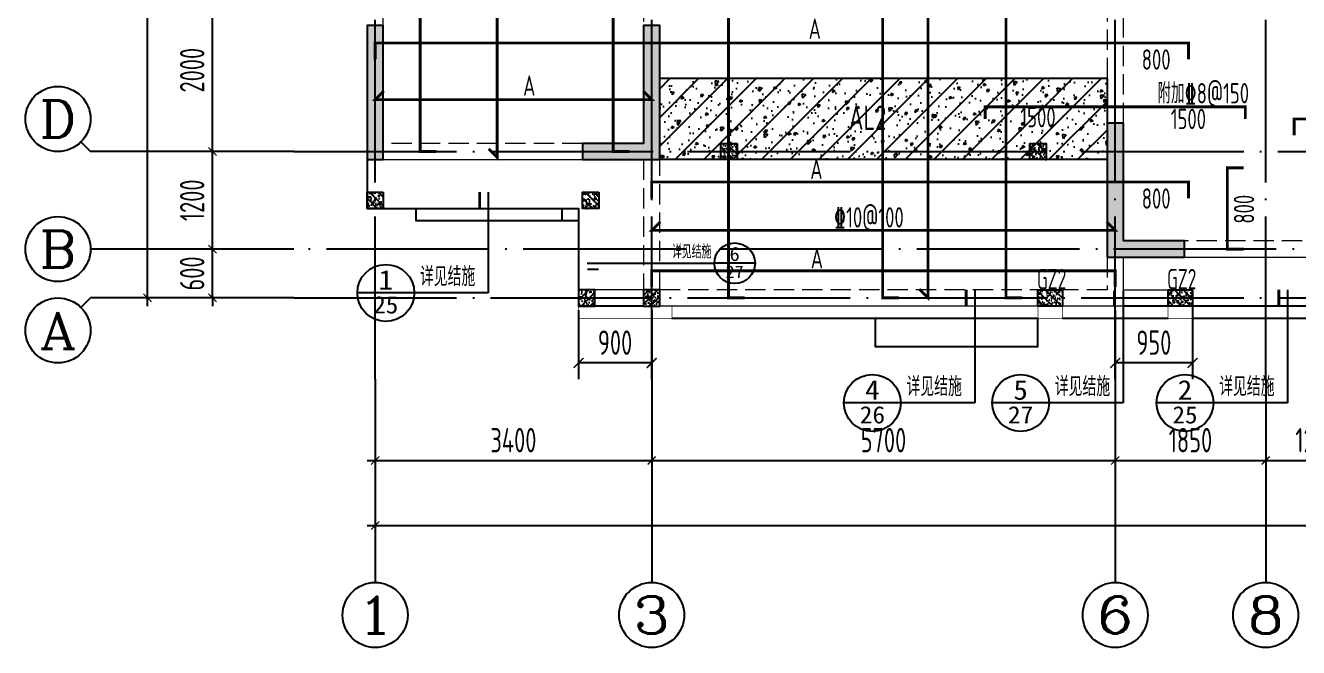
# Model space of a CAD drawing. Extents: x 826826 to 1642106, y -156213 to 399140.
# Drawn here: x 1281461 to 1297115, y 116300 to 123950 of the extents above; entities that cross this region are included whole.
import ezdxf
from ezdxf.enums import TextEntityAlignment as Align

# ---------------------------------------------------------------- set-up
doc = ezdxf.new("R2010")
doc.units = 0
doc.header["$LTSCALE"] = 1000
doc.linetypes.add('DASH', pattern=[0.35, 0.25, -0.1])
doc.linetypes.add('DOTE', pattern=[2.42, 2, -0.2, 0.02, -0.2])
doc.layers.get('0').update_dxf_attribs({"linetype": 'CONTINUOUS'})
doc.layers.get('DEFPOINTS').update_dxf_attribs({"linetype": 'CONTINUOUS'})
for name, color, linetype in [('$RECOVER_210609100354-0', 7, 'CONTINUOUS'), ('A-AXIS', 1, 'CONTINUOUS'), ('A-DOTE', 10, 'DOTE'), ('AXIS_TEXT', 4, 'CONTINUOUS'), ('BEAM', 4, 'DASH'), ('DIM_IDEN', 67, 'CONTINUOUS'), ('PUB_TEXT', 2, 'CONTINUOUS'), ('ROOF', 183, 'CONTINUOUS'), ('S-B板边线', 2, 'CONTINUOUS'), ('S-B板配筋', 6, 'CONTINUOUS'), ('S-B板配筋号', 7, 'CONTINUOUS'), ('S-L主梁线', 4, 'DASH'), ('S-Q墙填充', 252, 'CONTINUOUS'), ('S-Q墙实线', 6, 'CONTINUOUS'), ('S-Q墙标注', 3, 'CONTINUOUS'), ('S-Y一般标注', 3, 'CONTINUOUS'), ('S-构造柱', 212, 'CONTINUOUS'), ('S-构造柱编号', 130, 'CONTINUOUS'), ('TEXT', 2, 'CONTINUOUS'), ('看线', 251, 'CONTINUOUS')]:
    doc.layers.add(name, color=color, linetype=linetype)
doc.layers.add('配箍校核', color=34, linetype='CONTINUOUS', plot=False)
doc.styles.add('_TCH_AXIS', font='COMPLEX', dxfattribs={"bigfont": 'GBCBIG'})
doc.styles.add('_TCH_LABEL', font='simhei.ttf')
doc.styles.add('COMPLEX', font='COMPLEX')
doc.styles.add('TSSD_DIMENSION', font='Tssdeng.shx', dxfattribs={"width": 0.7, "bigfont": 'tssdchn.shx'})
doc.styles.add('TSSD_REIN', font='tssdeng.shx', dxfattribs={"width": 0.7, "height": 300, "bigfont": 'tssdchn.shx'})
doc.styles.add('结构文字', font='zstxt.shx', dxfattribs={"width": 0.7, "bigfont": 'zshz.shx'})
doc.dimstyles.new('STRUCK', dxfattribs={"dimtxt": 400, "dimasz": 121, "dimexe": 200, "dimexo": 150, "dimgap": 115, "dimtad": 1, "dimdec": 0, "dimdsep": 46, "dimtxsty": '结构文字', "dimblk": 'ARCHTICK', "dimcen": 400, "dimclrd": 3, "dimclre": 3, "dimclrt": 7, "dimadec": 0, "dimazin": 0, "dimtfac": 1, "dimtdec": 0, "dimtix": 1, "dimtmove": 2, "dimatfit": 3, "dimldrblk": '_DIMX', "dimfxl": 0, "dimtolj": 1, "dimtzin": 0, "dimarcsym": 0})
doc.dimstyles.new('TSSD_100_100$0', dxfattribs={"dimtxt": 300, "dimasz": 80, "dimexe": 100, "dimexo": 250, "dimgap": 100, "dimtad": 1, "dimdec": 0, "dimzin": 0, "dimdsep": 46, "dimtxsty": 'TSSD_DIMENSION', "dimblk": 'ARCHTICK', "dimcen": 0, "dimdle": 100, "dimclrd": 3, "dimclre": 3, "dimclrt": 7, "dimadec": 0, "dimazin": 0, "dimtfac": 1, "dimtdec": 0, "dimtix": 1, "dimtmove": 2, "dimatfit": 3, "dimldrblk": 'ARCHTICK', "dimfxl": 0, "dimtolj": 1, "dimtzin": 0, "dimarcsym": 0})

# ---------------------------------------------------------------- blocks, each defined once
blk = doc.blocks.new('_ArchTick')
at = {"color": 0, "linetype": 'ByBlock', "const_width": 0.15}
blk.add_lwpolyline([(-0.5, -0.5), (0.5, 0.5)], dxfattribs=at)
blk = doc.blocks.new('*D888')
at = {"layer": 'DEFPOINTS', "color": 0}
for p in [(2300, 4900), (3300, 4900), (3300, 4300)]:
    blk.add_point(p, dxfattribs=at)
at = {"layer": 'S-Y一般标注', "color": 0, "lineweight": -2}
for p, q in [((3050, 4900), (2200, 4900)), ((2300, 4900), (2300, 5000)), ((2300, 4300), (2300, 4900)), ((3050, 4300), (2200, 4300)), ((2300, 4300), (2300, 4200))]:
    blk.add_line(p, q, dxfattribs=at)
at = {"layer": 'S-Y一般标注', "color": 0, "lineweight": -2, "xscale": 100, "yscale": 100, "zscale": 100}
for p, rotation in [((2300, 4900), 270), ((2300, 4300), 90)]:
    blk.add_blockref('_ArchTick', p, dxfattribs=dict(at, rotation=rotation))
at = {"layer": 'S-Y一般标注', "color": 7, "insert": (2050, 4600), "char_height": 300, "attachment_point": 5, "rotation": 90, "style": 'TSSD_DIMENSION'}
blk.add_mtext('\\A1;600', dxfattribs=at)
blk = doc.blocks.new('*D889')
at = {"layer": 'DEFPOINTS', "color": 0}
for p in [(2300, 6100), (3300, 6100), (3300, 4900)]:
    blk.add_point(p, dxfattribs=at)
at = {"layer": 'S-Y一般标注', "color": 0, "lineweight": -2}
for p, q in [((2300, 4800), (2300, 6200)), ((3050, 6100), (2200, 6100)), ((3050, 4900), (2200, 4900))]:
    blk.add_line(p, q, dxfattribs=at)
at = {"layer": 'S-Y一般标注', "color": 0, "lineweight": -2, "xscale": 100, "yscale": 100, "zscale": 100}
for p, rotation in [((2300, 6100), 90), ((2300, 4900), 270)]:
    blk.add_blockref('_ArchTick', p, dxfattribs=dict(at, rotation=rotation))
at = {"layer": 'S-Y一般标注', "color": 7, "insert": (2050, 5500), "char_height": 300, "attachment_point": 5, "rotation": 90, "style": 'TSSD_DIMENSION'}
blk.add_mtext('\\A1;1200', dxfattribs=at)
blk = doc.blocks.new('*D890')
at = {"layer": 'DEFPOINTS', "color": 0}
for p in [(2300, 8100), (3300, 8100), (3300, 6100)]:
    blk.add_point(p, dxfattribs=at)
at = {"layer": 'S-Y一般标注', "color": 0, "lineweight": -2}
for p, q in [((2300, 6000), (2300, 8200)), ((3050, 8100), (2200, 8100)), ((3050, 6100), (2200, 6100))]:
    blk.add_line(p, q, dxfattribs=at)
at = {"layer": 'S-Y一般标注', "color": 0, "lineweight": -2, "xscale": 100, "yscale": 100, "zscale": 100}
for p, rotation in [((2300, 8100), 90), ((2300, 6100), 270)]:
    blk.add_blockref('_ArchTick', p, dxfattribs=dict(at, rotation=rotation))
at = {"layer": 'S-Y一般标注', "color": 7, "insert": (2050, 7100), "char_height": 300, "attachment_point": 5, "rotation": 90, "style": 'TSSD_DIMENSION'}
blk.add_mtext('\\A1;2000', dxfattribs=at)
blk = doc.blocks.new('*D899')
at = {"layer": 'DEFPOINTS', "color": 0}
for p in [(1500, 18800), (3300, 18800), (3300, 4300)]:
    blk.add_point(p, dxfattribs=at)
at = {"layer": 'S-Y一般标注', "color": 0, "lineweight": -2}
for p, q in [((3050, 18800), (1400, 18800)), ((1500, 4200), (1500, 18900)), ((3050, 4300), (1400, 4300))]:
    blk.add_line(p, q, dxfattribs=at)
at = {"layer": 'S-Y一般标注', "color": 0, "lineweight": -2, "xscale": 100, "yscale": 100, "zscale": 100}
for p, rotation in [((1500, 18800), 90), ((1500, 4300), 270)]:
    blk.add_blockref('_ArchTick', p, dxfattribs=dict(at, rotation=rotation))
at = {"layer": 'S-Y一般标注', "color": 7, "insert": (1250, 11550), "char_height": 300, "attachment_point": 5, "rotation": 90, "style": 'TSSD_DIMENSION'}
blk.add_mtext('\\A1;14500', dxfattribs=at)
blk = doc.blocks.new('*D912')
at = {"layer": 'DEFPOINTS', "color": 0}
for p in [(4300.000008, 3300.000008), (7700.000008, 3300.000008), (7700.000008, 2300.000008)]:
    blk.add_point(p, dxfattribs=at)
at = {"layer": 'S-Y一般标注', "color": 0, "lineweight": -2}
for p, q in [((4300.000008, 3050.000008), (4300.000008, 2200.000008)), ((7700.000008, 3050.000008), (7700.000008, 2200.000008)), ((4200.000008, 2300.000008), (7800.000008, 2300.000008))]:
    blk.add_line(p, q, dxfattribs=at)
at = {"layer": 'S-Y一般标注', "color": 0, "lineweight": -2, "xscale": 100, "yscale": 100, "zscale": 100, "rotation": 180}
blk.add_blockref('_ArchTick', (4300.000008, 2300.000008), dxfattribs=at)
at = {"layer": 'S-Y一般标注', "color": 0, "lineweight": -2, "xscale": 100, "yscale": 100, "zscale": 100}
blk.add_blockref('_ArchTick', (7700.000008, 2300.000008), dxfattribs=at)
at = {"layer": 'S-Y一般标注', "color": 7, "insert": (6000.000008, 2550.000008), "char_height": 300, "attachment_point": 5, "style": 'TSSD_DIMENSION'}
blk.add_mtext('\\A1;3400', dxfattribs=at)
blk = doc.blocks.new('*D913')
at = {"layer": 'DEFPOINTS', "color": 0}
for p in [(7700, 3300), (13400, 3300), (13400, 2300)]:
    blk.add_point(p, dxfattribs=at)
at = {"layer": 'S-Y一般标注', "color": 0, "lineweight": -2}
for p, q in [((7700, 3050), (7700, 2200)), ((13400, 3050), (13400, 2200)), ((7600, 2300), (13500, 2300))]:
    blk.add_line(p, q, dxfattribs=at)
at = {"layer": 'S-Y一般标注', "color": 0, "lineweight": -2, "xscale": 100, "yscale": 100, "zscale": 100, "rotation": 180}
blk.add_blockref('_ArchTick', (7700, 2300), dxfattribs=at)
at = {"layer": 'S-Y一般标注', "color": 0, "lineweight": -2, "xscale": 100, "yscale": 100, "zscale": 100}
blk.add_blockref('_ArchTick', (13400, 2300), dxfattribs=at)
at = {"layer": 'S-Y一般标注', "color": 7, "insert": (10550, 2550), "char_height": 300, "attachment_point": 5, "style": 'TSSD_DIMENSION'}
blk.add_mtext('\\A1;5700', dxfattribs=at)
blk = doc.blocks.new('*D914')
at = {"layer": 'DEFPOINTS', "color": 0}
for p in [(15250, 3300), (16500, 3300), (16500, 2300)]:
    blk.add_point(p, dxfattribs=at)
at = {"layer": 'S-Y一般标注', "color": 0, "lineweight": -2}
for p, q in [((15250, 3050), (15250, 2200)), ((16500, 3050), (16500, 2200)), ((15150, 2300), (16600, 2300))]:
    blk.add_line(p, q, dxfattribs=at)
at = {"layer": 'S-Y一般标注', "color": 0, "lineweight": -2, "xscale": 100, "yscale": 100, "zscale": 100, "rotation": 180}
blk.add_blockref('_ArchTick', (15250, 2300), dxfattribs=at)
at = {"layer": 'S-Y一般标注', "color": 0, "lineweight": -2, "xscale": 100, "yscale": 100, "zscale": 100}
blk.add_blockref('_ArchTick', (16500, 2300), dxfattribs=at)
at = {"layer": 'S-Y一般标注', "color": 7, "insert": (15875, 2550), "char_height": 300, "attachment_point": 5, "style": 'TSSD_DIMENSION'}
blk.add_mtext('\\A1;1250', dxfattribs=at)
blk = doc.blocks.new('*D918')
at = {"layer": 'DEFPOINTS', "color": 0}
for p in [(4300.000008, 3300.000008), (53100.000008, 3300.000008), (53100.000008, 1500.000008)]:
    blk.add_point(p, dxfattribs=at)
at = {"layer": 'S-Y一般标注', "color": 0, "lineweight": -2}
for p, q in [((4300.000008, 3050.000008), (4300.000008, 1400.000008)), ((53100.000008, 3050.000008), (53100.000008, 1400.000008)), ((4200.000008, 1500.000008), (53200.000008, 1500.000008))]:
    blk.add_line(p, q, dxfattribs=at)
at = {"layer": 'S-Y一般标注', "color": 0, "lineweight": -2, "xscale": 100, "yscale": 100, "zscale": 100, "rotation": 180}
blk.add_blockref('_ArchTick', (4300.000008, 1500.000008), dxfattribs=at)
at = {"layer": 'S-Y一般标注', "color": 0, "lineweight": -2, "xscale": 100, "yscale": 100, "zscale": 100}
blk.add_blockref('_ArchTick', (53100.000008, 1500.000008), dxfattribs=at)
at = {"layer": 'S-Y一般标注', "color": 7, "insert": (28700.000008, 1750.000008), "char_height": 300, "attachment_point": 5, "style": 'TSSD_DIMENSION'}
blk.add_mtext('\\A1;48800', dxfattribs=at)
blk = doc.blocks.new('_AXISO')
blk.add_circle((0, 0), 0.5)
at = {"layer": 'AXIS_TEXT', "style": 'COMPLEX', "width": 1.041667}
blk.add_attdef('A', text='', height=0.56, dxfattribs=at).set_placement((-0.25, -0.28), (0.25, -0.28), align=Align.FIT)
blk = doc.blocks.new('*D919')
at = {"layer": 'DEFPOINTS', "color": 0}
for p in [(13400, 3300), (15250, 3300), (15250, 2300)]:
    blk.add_point(p, dxfattribs=at)
at = {"layer": 'S-Y一般标注', "color": 0, "lineweight": -2}
for p, q in [((13400, 3050), (13400, 2200)), ((15250, 3050), (15250, 2200)), ((13300, 2300), (15350, 2300))]:
    blk.add_line(p, q, dxfattribs=at)
at = {"layer": 'S-Y一般标注', "color": 0, "lineweight": -2, "xscale": 100, "yscale": 100, "zscale": 100, "rotation": 180}
blk.add_blockref('_ArchTick', (13400, 2300), dxfattribs=at)
at = {"layer": 'S-Y一般标注', "color": 0, "lineweight": -2, "xscale": 100, "yscale": 100, "zscale": 100}
blk.add_blockref('_ArchTick', (15250, 2300), dxfattribs=at)
at = {"layer": 'S-Y一般标注', "color": 7, "insert": (14325, 2550), "char_height": 300, "attachment_point": 5, "style": 'TSSD_DIMENSION'}
blk.add_mtext('\\A1;1850', dxfattribs=at)
blk = doc.blocks.new('20210802.04311300')
at = {"layer": '$RECOVER_210609100354-0', "color": 30, "const_width": 8}
for points in [[(2000, 500), (2000, 350), (3150, 350), (3150, 500)], [(7650, 500), (7650, 350), (7950, 350), (7950, 500)], [(9250, 500), (9250, 350), (9550, 350), (9550, 500)]]:
    blk.add_lwpolyline(points, dxfattribs=at)
at = {"layer": '看线', "color": 202, "ltscale": 0.5}
for points in [[(0, 1700), (0, 1550), (2000, 1550), (2000, 500)], [(0, 1700), (0, 1550), (1800, 1550), (1800, 1700)], [(9550, 500), (9550, 350), (11150, 350), (11150, 500)], [(3150, 350), (7650, 350)], [(5650, 350), (5650, 0), (7650, 0), (7650, 350)], [(7950, 350), (9250, 350)], [(9550, 350), (13850, 350)]]:
    blk.add_lwpolyline(points, dxfattribs=at)
blk = doc.blocks.new('20210805.12180537')
at = {"layer": 'DIM_IDEN'}
for p, q in [((1737, 3405), (1737, 2166)), ((2954, 2530), (3401, 2530)), ((3401, 2530), (4518, 2530)), ((5018, 2530), (4518, 2530)), ((7720, 2205), (7720, 813)), ((9543, 2195), (9543, 813)), ((11564, 2205), (11564, 813)), ((828, 2166), (128, 2166)), ((1737, 2166), (828, 2166)), ((6811, 813), (6111, 813)), ((7720, 813), (6811, 813)), ((8634, 813), (7934, 813)), ((9543, 813), (8634, 813)), ((10655, 813), (9955, 813)), ((11564, 813), (10655, 813))]:
    blk.add_line(p, q, dxfattribs=at)
for points, const_width in [([(1632, 3405), (1632, 3205)], 35), ([(2954, 2455), (3097, 2455)], 25), ([(7615, 2205), (7615, 2005)], 35), ([(9438, 2195), (9438, 1995)], 35), ([(11459, 2205), (11459, 2005)], 35)]:
    blk.add_lwpolyline(points, dxfattribs=dict(at, const_width=const_width))
for centre, radius in [((4768, 2530), 250), ((478, 2166), 350), ((6461, 813), 350), ((8284, 813), 350), ((10305, 813), 350)]:
    blk.add_circle(centre, radius, dxfattribs=at)
at = {"layer": 'PUB_TEXT', "style": '_TCH_AXIS'}
for height, p in [(168.8, (3996, 2589)), (236.3, (898, 2249)), (236.3, (6881, 896)), (236.3, (8704, 896)), (236.3, (10725, 896))]:
    blk.add_text('详见结施', height=height, dxfattribs=at).set_placement(p)
at = {"layer": 'PUB_TEXT', "style": '_TCH_LABEL'}
for s, height, width, p, p2 in [('6', 173, 1.011364, (4705, 2558), (4830, 2558)), ('1', 241, 1.034884, (388, 2205), (568, 2205)), ('27', 151.1, 1.022989, (4656, 2350), (4879, 2350)), ('25', 212.7, 1.00565, (324, 1913), (632, 1913)), ('4', 241, 1.034884, (6371, 852), (6551, 852)), ('5', 241, 1.028902, (8195, 852), (8373, 852)), ('2', 241, 1.022989, (10216, 852), (10394, 852)), ('26', 211.6, 1.022989, (6306, 561), (6617, 561)), ('27', 211.6, 1.022989, (8128, 561), (8440, 561)), ('25', 212.7, 1.00565, (10151, 560), (10459, 560))]:
    blk.add_text(s, height=height, dxfattribs=dict(at, width=width)).set_placement(p, p2, align=Align.FIT)
blk = doc.blocks.new('20210810.05001319')
at = {"layer": 'S-Q墙填充'}
h = blk.add_hatch(color=252, dxfattribs=at)
h.dxf.hatch_style = 1
h.paths.add_polyline_path([(-1468088, -61433), (-1468088, -59783), (-1468288, -59783), (-1468288, -61433)])
h = blk.add_hatch(color=252, dxfattribs=at)
h.dxf.hatch_style = 1
h.paths.add_polyline_path([(-1464688, -59783), (-1464888, -59783), (-1464888, -59783), (-1464888, -61233), (-1465538, -61233), (-1465638, -61233), (-1465638, -61433), (-1465638, -61433), (-1465538, -61433), (-1464688, -61433)])
h = blk.add_hatch(color=252, dxfattribs=at)
h.dxf.hatch_style = 1
h.paths.add_polyline_path([(-1459188, -62633), (-1458238, -62633), (-1458238, -62433), (-1458988, -62433), (-1458988, -60983), (-1459188, -60983)])
at = {"layer": 'S-L主梁线', "linetype": 'DASH', "lineweight": 18}
for p, q in [((-1458988, -60983), (-1458988, -56933)), ((-1468088, -59783), (-1468088, -57033)), ((-1464888, -57033), (-1464888, -59783)), ((-1459188, -57033), (-1459188, -60983)), ((-1465638, -61233), (-1468088, -61233)), ((-1464888, -61433), (-1464888, -63033)), ((-1464688, -63033), (-1464688, -61433)), ((-1456088, -62433), (-1458438, -62433)), ((-1459188, -62633), (-1459188, -63033)), ((-1459188, -63033), (-1464688, -63033))]:
    blk.add_line(p, q, dxfattribs=at)
at = {"layer": 'S-L主梁线', "linetype": 'ByBlock', "lineweight": 18}
for p, q in [((-1468088, -61433), (-1465638, -61433)), ((-1458988, -63033), (-1458988, -62633)), ((-1458438, -62633), (-1455988, -62633)), ((-1465688, -63033), (-1465688, -63233)), ((-1464888, -63033), (-1465688, -63033)), ((-1458988, -63033), (-1458138, -63033)), ((-1458138, -63233), (-1458138, -63033)), ((-1465688, -63233), (-1458138, -63233))]:
    blk.add_line(p, q, dxfattribs=at)
at = {"layer": 'S-Q墙实线'}
for points in [[(-1468088, -61433), (-1468088, -59783), (-1468288, -59783), (-1468288, -61433)], [(-1465638, -61433), (-1464688, -61433), (-1464688, -59783), (-1464888, -59783), (-1464888, -61233), (-1465638, -61233), (-1465638, -61233), (-1465638, -61433)], [(-1459188, -62633), (-1458238, -62633), (-1458238, -62433), (-1458988, -62433), (-1458988, -60983), (-1459188, -60983)]]:
    blk.add_lwpolyline(points, close=True, dxfattribs=at)
blk = doc.blocks.new('20210810.05042432')
at = {"layer": 'S-B板边线'}
for points in [[(-1468288, -61433), (-1468288, -62033), (-1465688, -62033), (-1465688, -63233), (-1464888, -63233)], [(-1458988, -63233), (-1452988, -63233)]]:
    blk.add_lwpolyline(points, dxfattribs=at)
blk = doc.blocks.new('20210730.02141516')
at = {"layer": 'S-构造柱'}
h = blk.add_hatch(dxfattribs=at)
h.set_pattern_fill('ARMORED', color=256, scale=15, angle=-90, style=0)
h.set_pattern_definition([(320, (-154189.41, 3278673.45), (-9.4128202, -107.5890274), [11.25, -123.75]), (265, (-154189.41, 3278673.45), (112.82882, 20.8127), [9, -99]), (10.4514, (-154190.19, 3278664.49), (103.4159313, -86.7764073), [9.5610285, -105.1713168]), (316.1842, (-154159.41, 3278673.45), (-24.827852, -160.0861573), [16.875, -185.625]), (6.6356, (-154161.48, 3278660.11), (146.117681, -140.199406), [14.341543, -157.75695]), (261.1842, (-154159.41, 3278673.45), (146.11779, -140.199292), [13.5, -148.5]), (291, (-154166.91, 3278658.45), (-60.3928336, -89.5360578), [11.25, -123.75]), (236, (-154166.91, 3278658.45), (108.7725068, -36.4972998), [9, -99]), (341.4514, (-154171.94, 3278650.99), (48.3795745, -126.0333943), [9.5610285, -105.1713168]), (307.5, (-154189.41, 3278673.454), (49.93407807, -1.8239783), [0, -97.8, 0, -100.5, 0, -99.375]), (277.5, (-154189.41, 3278673.454), (59.1617568, -39.4604306), [0, -57.3, 0, -95.55, 0, -37.875]), (237.5, (-154189.41, 3278706.904), (-3.38323076, -80.07336543), [0, -37.5, 0, -117, 0, -155.25]), (227.5, (-154189.41, 3278721.904), (15.0157473, -87.4779254), [0, -48.75, 0, -77.7, 0, -110.25]), (315, (-154189.41, 3278673.454), (53.0330086, 53.0330086), [])])
h.paths.add_polyline_path([(200, 200), (200, 0), (0, 0), (0, 200)])
blk.add_lwpolyline([(200, 200), (200, 0), (0, 0), (0, 200)], close=True, dxfattribs=at)
blk = doc.blocks.new('20210809.18224761')
at = {"layer": 'S-构造柱'}
h = blk.add_hatch(dxfattribs=at)
h.set_pattern_fill('ARMORED', color=256, scale=15, angle=-90, style=0)
h.set_pattern_definition([(320, (-154189.41, 3278673.45), (-9.4128202, -107.5890274), [11.25, -123.75]), (265, (-154189.41, 3278673.45), (112.82882, 20.8127), [9, -99]), (10.4514, (-154190.19, 3278664.49), (103.4159313, -86.7764073), [9.5610285, -105.1713168]), (316.1842, (-154159.41, 3278673.45), (-24.827852, -160.0861573), [16.875, -185.625]), (6.6356, (-154161.48, 3278660.11), (146.117681, -140.199406), [14.341543, -157.75695]), (261.1842, (-154159.41, 3278673.45), (146.11779, -140.199292), [13.5, -148.5]), (291, (-154166.91, 3278658.45), (-60.3928336, -89.5360578), [11.25, -123.75]), (236, (-154166.91, 3278658.45), (108.7725068, -36.4972998), [9, -99]), (341.4514, (-154171.94, 3278650.99), (48.3795745, -126.0333943), [9.5610285, -105.1713168]), (307.5, (-154189.41, 3278673.454), (49.93407807, -1.8239783), [0, -97.8, 0, -100.5, 0, -99.375]), (277.5, (-154189.41, 3278673.454), (59.1617568, -39.4604306), [0, -57.3, 0, -95.55, 0, -37.875]), (237.5, (-154189.41, 3278706.904), (-3.38323076, -80.07336543), [0, -37.5, 0, -117, 0, -155.25]), (227.5, (-154189.41, 3278721.904), (15.0157473, -87.4779254), [0, -48.75, 0, -77.7, 0, -110.25]), (315, (-154189.41, 3278673.454), (53.0330086, 53.0330086), [])])
h.paths.add_polyline_path([(300, 200), (300, 0), (0, 0), (0, 200)])
blk.add_lwpolyline([(300, 200), (300, 0), (0, 0), (0, 200)], close=True, dxfattribs=at)
blk = doc.blocks.new('20210809.18235135')
at = {"layer": '配箍校核'}
blk.add_blockref('20210809.18224761', (12, 0), dxfattribs=at)
at = {"layer": 'S-构造柱编号', "color": 2, "linetype": 'ByBlock', "style": 'TSSD_REIN', "width": 0.65}
blk.add_text('GZ2', height=250, dxfattribs=at).set_placement((0, 206, 0))
blk = doc.blocks.new('*D2371')
at = {"layer": 'DEFPOINTS', "color": 0}
for p in [(1288261, 120600), (1289161, 120600), (1288261, 119800)]:
    blk.add_point(p, dxfattribs=at)
at = {"layer": 'S-Q墙标注', "color": 3, "lineweight": -2}
for p, q in [((1288261, 120450), (1288261, 119600)), ((1289161, 120450), (1289161, 119600)), ((1289161, 119800), (1288261, 119800))]:
    blk.add_line(p, q, dxfattribs=at)
at = {"layer": 'S-Q墙标注', "color": 3, "lineweight": -2, "xscale": 121, "yscale": 121, "zscale": 121, "rotation": 180}
blk.add_blockref('_ArchTick', (1288261, 119800), dxfattribs=at)
at = {"layer": 'S-Q墙标注', "color": 3, "lineweight": -2, "xscale": 121, "yscale": 121, "zscale": 121}
blk.add_blockref('_ArchTick', (1289161, 119800), dxfattribs=at)
at = {"layer": 'S-Q墙标注', "color": 7, "insert": (1288711, 120050), "char_height": 300, "attachment_point": 5, "style": 'TSSD_REIN'}
blk.add_mtext('\\A1;900', dxfattribs=at)
blk = doc.blocks.new('_DIMX')
blk.add_line((-150, 0), (150, 0))
at = {"const_width": 50}
blk.add_lwpolyline([(-70, -70), (70, 70)], dxfattribs=at)
blk = doc.blocks.new('*D2372')
at = {"layer": 'DEFPOINTS', "color": 0}
for p in [(1294861, 120600), (1295811, 120600), (1294861, 119800)]:
    blk.add_point(p, dxfattribs=at)
at = {"layer": 'S-Q墙标注', "color": 3, "lineweight": -2}
for p, q in [((1294861, 120450), (1294861, 119600)), ((1295811, 120450), (1295811, 119600)), ((1295811, 119800), (1294861, 119800))]:
    blk.add_line(p, q, dxfattribs=at)
at = {"layer": 'S-Q墙标注', "color": 3, "lineweight": -2, "xscale": 121, "yscale": 121, "zscale": 121, "rotation": 180}
blk.add_blockref('_ArchTick', (1294861, 119800), dxfattribs=at)
at = {"layer": 'S-Q墙标注', "color": 3, "lineweight": -2, "xscale": 121, "yscale": 121, "zscale": 121}
blk.add_blockref('_ArchTick', (1295811, 119800), dxfattribs=at)
at = {"layer": 'S-Q墙标注', "color": 7, "insert": (1295336, 120050), "char_height": 300, "attachment_point": 5, "style": 'TSSD_REIN'}
blk.add_mtext('\\A1;950', dxfattribs=at)
blk = doc.blocks.new('20210801.08533475')
at = {"layer": 'A-AXIS'}
for p, q in [((682.8, 6217.2), (800, 6100)), ((3300, 6100), (800, 6100)), ((3300, 4900), (800, 4900)), ((682.8, 4182.8), (800, 4300)), ((3300, 4300), (800, 4300)), ((4300, 3300), (4300, 800)), ((7700, 3300), (7700, 800)), ((13400, 3300), (13400, 800)), ((15250, 3300), (15250, 800))]:
    blk.add_line(p, q, dxfattribs=at)
at = {"layer": 'A-DOTE'}
for p, q in [((4300, 3300), (4300, 19800)), ((13400, 3300), (13400, 19800)), ((7700, 3300), (7700, 10500)), ((15250, 3300), (15250, 10200)), ((3300, 6100), (54100, 6100)), ((54100, 4900), (3300, 4900)), ((3300, 4300), (54100, 4300))]:
    blk.add_line(p, q, dxfattribs=at)
at = {"layer": 'A-AXIS'}
ref = blk.add_blockref('_AXISO', (400, 6500), dxfattribs=dict(at, xscale=800, yscale=800, zscale=800))
ref.add_attrib('A', 'D', dxfattribs={"layer": 'AXIS_TEXT', "height": 452.5, "style": '_TCH_AXIS', "width": 1.235294}).set_placement((173.7, 6273.7), (626.3, 6273.7), align=Align.FIT)
ref = blk.add_blockref('_AXISO', (400, 4900), dxfattribs=dict(at, xscale=800, yscale=800, zscale=800))
ref.add_attrib('A', 'B', dxfattribs={"layer": 'AXIS_TEXT', "height": 452.5, "style": '_TCH_AXIS', "width": 1.235294}).set_placement((173.7, 4673.7), (626.3, 4673.7), align=Align.FIT)
ref = blk.add_blockref('_AXISO', (400, 3900), dxfattribs=dict(at, xscale=800, yscale=800, zscale=800))
ref.add_attrib('A', 'A', dxfattribs={"layer": 'AXIS_TEXT', "height": 452.5, "style": '_TCH_AXIS', "width": 1.166667}).set_placement((173.7, 3673.7), (626.3, 3673.7), align=Align.FIT)
ref = blk.add_blockref('_AXISO', (4300, 400), dxfattribs=dict(at, xscale=800, yscale=800, zscale=800))
ref.add_attrib('A', '1', dxfattribs={"layer": 'AXIS_TEXT', "height": 452.5, "style": '_TCH_AXIS', "width": 2.333333}).set_placement((4073.7, 173.7), (4526.3, 173.7), align=Align.FIT)
ref = blk.add_blockref('_AXISO', (7700, 400), dxfattribs=dict(at, xscale=800, yscale=800, zscale=800))
ref.add_attrib('A', '3', dxfattribs={"layer": 'AXIS_TEXT', "height": 452.5, "style": '_TCH_AXIS', "width": 1.5}).set_placement((7473.7, 173.7), (7926.3, 173.7), align=Align.FIT)
ref = blk.add_blockref('_AXISO', (13400, 400), dxfattribs=dict(at, xscale=800, yscale=800, zscale=800))
ref.add_attrib('A', '6', dxfattribs={"layer": 'AXIS_TEXT', "height": 452.5, "style": '_TCH_AXIS', "width": 1.5}).set_placement((13173.7, 173.7), (13626.3, 173.7), align=Align.FIT)
ref = blk.add_blockref('_AXISO', (15250, 400), dxfattribs=dict(at, xscale=800, yscale=800, zscale=800))
ref.add_attrib('A', '8', dxfattribs={"layer": 'AXIS_TEXT', "height": 452.5, "style": '_TCH_AXIS', "width": 1.5}).set_placement((15023.7, 173.7), (15476.3, 173.7), align=Align.FIT)
at = {"layer": 'S-Y一般标注'}
for p1, p2, distance, picture, middle in [((3300, 4300), (3300, 18800), 1800, '*D899', (1250, 11550)), ((3300, 6100), (3300, 8100), 1000, '*D890', (2050, 7100)), ((3300, 4900), (3300, 6100), 1000, '*D889', (2050, 5500)), ((3300, 4300), (3300, 4900), 1000, '*D888', (2050, 4600)), ((4300, 3300), (7700, 3300), -1000, '*D912', (6000, 2550)), ((4300, 3300), (53100, 3300), -1800, '*D918', (28700, 1750)), ((7700, 3300), (13400, 3300), -1000, '*D913', (10550, 2550)), ((13400, 3300), (15250, 3300), -1000, '*D919', (14325, 2550)), ((15250, 3300), (16500, 3300), -1000, '*D914', (15875, 2550))]:
    dim = blk.add_aligned_dim(p1=p1, p2=p2, distance=distance, dimstyle='TSSD_100_100$0', override={"dimasz": 100, "dimclrd": 0, "dimclre": 0}, dxfattribs=at)
    dim.commit()
    dim.dimension.update_dxf_attribs({"geometry": picture, "text_midpoint": middle})

msp = doc.modelspace()

# ---------------------------------------------------------------- hatches: boundary and pattern name
at = {"layer": 'BEAM', "linetype": 'ByBlock'}
h = msp.add_hatch(dxfattribs=at)
h.set_pattern_fill('ARMORED', color=252, scale=50, angle=180, style=0)
h.set_pattern_definition([(230, (1071589.87, 2036721.7), (-358.63009, 31.376067), [37.5, -412.5]), (175, (1071589.87, 2036721.7), (69.37567, -376.09607), [30, -330]), (280.4514, (1071560, 2036724.3), (-289.25469, -344.71977), [31.870095, -350.571056]), (226.1842, (1071589.87, 2036621.7), (-533.62052, 82.75951), [56.25, -618.75]), (276.6356, (1071545.4, 2036628.6), (-467.33135, -487.05894), [47.80514, -525.8565]), (171.1842, (1071589.9, 2036621.7), (-467.33097, -487.0593), [45, -495]), (201, (1071539.87, 2036646.7), (-298.453526, 201.309445), [37.5, -412.5]), (146, (1071539.87, 2036646.7), (-121.657666, -362.57502), [30, -330]), (251.4514, (1071515, 2036663.47), (-420.111314, -161.26525), [31.870095, -350.571056]), (217.5, (1071589.87, 2036721.69), (-6.079928, -166.446927), [0, -326, 0, -335, 0, -331.25]), (187.5, (1071589.87, 2036721.69), (-131.534769, -197.205856), [0, -191, 0, -318.5, 0, -126.25]), (147.5, (1071701.37, 2036721.69), (-266.911218, 11.277436), [0, -125, 0, -390, 0, -517.5]), (137.5, (1071751.37, 2036721.7), (-291.593085, -50.05249), [0, -162.5, 0, -259, 0, -367.5]), (225, (1071589.87, 2036721.7), (176.776695, -176.776695), [])])
h.paths.add_polyline_path([(1294761.01, 122300.39), (1289261.01, 122300.39), (1289261.01, 123300.39), (1294761.01, 123300.39)])

# ---------------------------------------------------------------- linework, layer by layer
msp.add_lwpolyline([(1294761.01, 122300.39), (1289261.01, 122300.39), (1289261.01, 123300.39), (1294761.01, 123300.39)], close=True, dxfattribs=at)
at = {"layer": 'S-B板配筋', "lineweight": 35, "const_width": 35}
for points in [[(1286513.6, 122400.39), (1286313.6, 122400.39), (1286313.6, 129500.39), (1286513.6, 129500.39)], [(1288886.5, 122400.38), (1288686.5, 122400.38), (1288686.5, 127700.39), (1288886.5, 127700.39)], [(1290305.7, 120600.39), (1290105.7, 120600.39), (1290105.7, 127700.39), (1290305.7, 127700.39)], [(1293718.73, 120600.39), (1293518.73, 120600.39), (1293518.73, 127500.39), (1293718.73, 127500.39)], [(1292201.71, 120600.39), (1292001.71, 120600.39), (1292001.71, 127400.39), (1292201.71, 127400.39)], [(1287155.01, 122433.55), (1287261.08, 122327.48), (1287261.08, 126827.48), (1287155.01, 126721.42)], [(1292451.96, 120706.45), (1292558.03, 120600.39), (1292558.03, 126800.39), (1292451.96, 126694.32)], [(1295761.01, 123535.29), (1295761.01, 123735.29), (1285761, 123735.29), (1285761, 123535.29)], [(1285867.06, 123144.51), (1285760.99, 123038.44), (1289161, 123038.44), (1289054.94, 123144.51)], [(1293261.06, 122800.71), (1293261.06, 122950.71), (1296461.06, 122950.71), (1296461.06, 122800.71)], [(1297061.01, 122600.39), (1297061.01, 122800.39), (1298861, 122800.39), (1298861, 122600.39)], [(1296439.69, 121200.39), (1296239.69, 121200.39), (1296239.69, 122200.39), (1296439.69, 122200.39)], [(1295761.01, 121825.92), (1295761.01, 122025.92), (1289161, 122025.92), (1289161, 121825.92)], [(1289267.07, 121536.61), (1289161, 121430.54), (1294861.01, 121430.54), (1294754.94, 121536.61)], [(1289161, 120732.79), (1289161, 120932.79), (1294861, 120932.7), (1294861, 120732.7)]]:
    msp.add_lwpolyline(points, dxfattribs=at)

# ---------------------------------------------------------------- block references
at = {"layer": '$RECOVER_210609100354-0'}
msp.add_blockref('20210802.04311300', (1286260.93, 120000.38), dxfattribs=at)
at = {"layer": 'PUB_TEXT'}
msp.add_blockref('20210805.12180537', (1285413.82, 118495.76), dxfattribs=at)
at = {"layer": 'ROOF', "rotation": 359.9999999538236}
for p in [(1290011.01, 122300.39), (1285660.99, 121700.39), (1288311, 121700.39)]:
    msp.add_blockref('20210730.02141516', p, dxfattribs=at)
at = {"layer": 'ROOF'}
msp.add_blockref('20210730.02141516', (1293811.01, 122300.39), dxfattribs=at)
at = {"layer": 'ROOF', "xscale": -1, "rotation": 4.61764226855621e-08}
for p in [(1288461.01, 120500.39), (1289261, 120500.39)]:
    msp.add_blockref('20210730.02141516', p, dxfattribs=at)
at = {"layer": 'S-B板边线'}
msp.add_blockref('20210810.05042432', (2753949.14, 183733.54), dxfattribs=at)
at = {"layer": 'S-Q墙填充'}
msp.add_blockref('20210810.05001319', (2753949.15, 183733.56), dxfattribs=at)
at = {"layer": 'S-Y一般标注'}
msp.add_blockref('20210801.08533475', (1281461, 116300.39), dxfattribs=at)
at = {"layer": '配箍校核'}
for p in [(1293899.06, 120500.39), (1295499.06, 120500.39)]:
    msp.add_blockref('20210809.18235135', p, dxfattribs=at)

# ---------------------------------------------------------------- texts
at = {"layer": 'S-B板配筋号', "style": 'TSSD_REIN', "width": 0.7}
for p in [(1291091.77, 123784.69), (1291111, 122061.59), (1291117.43, 120963.05)]:
    msp.add_text('A', height=250, dxfattribs=at).set_placement(p)
for s, p in [('800', (1295364.1, 123656.27)), ('1500', (1293911.4, 122947.68)), ('1500', (1295760.45, 122925.38)), ('800', (1295364.1, 121946.9))]:
    msp.add_text(s, height=250, dxfattribs=at).set_placement(p, align=Align.TOP_CENTER)
at = {"layer": 'S-B板配筋号', "color": 1, "style": 'TSSD_REIN', "width": 0.7}
for s, p in [('A', (1287580.38, 123086.78)), ('附加%%1328@150', (1295380.4, 122991.27)), ('%%13210@100', (1291402.23, 121465.15))]:
    msp.add_text(s, height=250, dxfattribs=at).set_placement(p)
at = {"layer": 'S-B板配筋号', "style": 'TSSD_REIN', "width": 0.7}
msp.add_text('800', height=250, rotation=449.999992, dxfattribs=at).set_placement((1296319.69, 121690.18), align=Align.TOP_CENTER)
at = {"layer": 'TEXT', "color": 1, "style": 'TSSD_REIN', "width": 0.7}
msp.add_text('AL2', height=300, dxfattribs=at).set_placement((1292045.73, 122666.5, 0), align=Align.RIGHT)

# ---------------------------------------------------------------- dimensions: what is measured, and where the dimension line sits
at = {"layer": 'S-Q墙标注'}
for base, p1, p2, picture, middle in [((1288260.76, 119800.39), (1289160.77, 120600.39), (1288260.76, 120600.39), '*D2371', (1288710.77, 120050.39)), ((1294860.77, 119800.39), (1295810.78, 120600.39), (1294860.77, 120600.39), '*D2372', (1295335.78, 120050.39))]:
    dim = msp.add_linear_dim(base=base, p1=p1, p2=p2, angle=180, dimstyle='STRUCK', override={"dimtxt": 300, "dimgap": 100, "dimtxsty": 'TSSD_REIN'}, dxfattribs=at)
    dim.commit()
    dim.dimension.update_dxf_attribs({"geometry": picture, "text_midpoint": middle})

doc.saveas('drawing.dxf')
